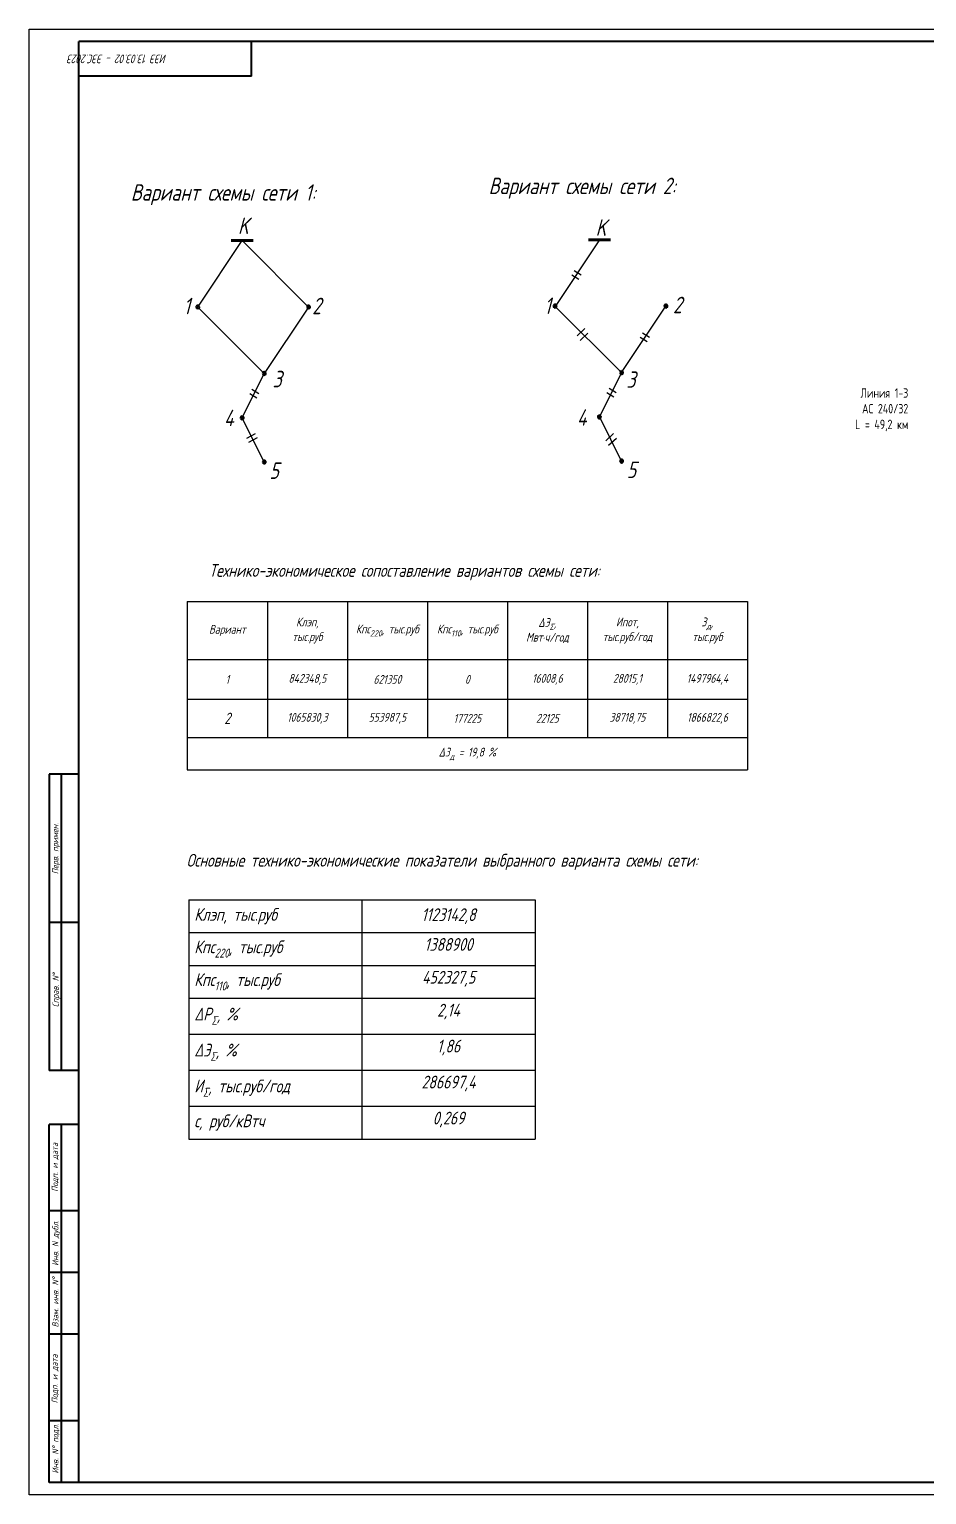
# Model space of a CAD drawing. Header units: millimetres. Extents: x 694 to 2822, y 1259 to 2159.
# Drawn here: x 1331 to 1694, y 1503 to 2097 of the extents above; entities that cross this region are included whole.
import ezdxf

# ---------------------------------------------------------------- set-up
doc = ezdxf.new("R2010")
doc.units = ezdxf.units.MM
for name, color, linetype in [('KONTUR', 7, 'Continuous'), ('PDF _Геометрия', 7, 'Continuous'), ('Диспетчерские наименования', 7, 'Continuous')]:
    doc.layers.add(name, color=color, linetype=linetype)
doc.layers.add('Основная', color=7, linetype='Continuous', lineweight=40)
doc.layers.add('текст', color=7, linetype='Continuous', lineweight=30)
doc.styles.add('GOST-2.304_Type-B_shrink', font='GOST Common.ttf', dxfattribs={"width": 0.8})
doc.styles.get("Standard").update_dxf_attribs({"font": 'arial.ttf'})
doc.styles.add('стиль1', font='romans.shx', dxfattribs={"width": 0.75, "oblique": 15, "height": 3.5})

# ---------------------------------------------------------------- blocks, each defined once
blk = doc.blocks.new('*T4')
at = {"color": 0, "linetype": 'ByBlock', "lineweight": -2, "transparency": 16777216}
for p, q in [((0, 0), (226.93, 0)), ((0, 0), (0, -68.21)), ((32.42, 0), (32.42, -55.08)), ((64.84, 0), (64.84, -55.08)), ((97.26, 0), (97.26, -55.08)), ((129.68, 0), (129.68, -55.08)), ((162.1, 0), (162.1, -55.08)), ((194.51, 0), (194.51, -55.08)), ((226.93, 0), (226.93, -68.21)), ((0, -23.52), (226.93, -23.52)), ((0, -39.62), (226.93, -39.62)), ((0, -55.08), (226.93, -55.08)), ((0, -68.21), (226.93, -68.21))]:
    blk.add_line(p, q, dxfattribs=at)
at = {"color": 0, "linetype": 'ByBlock', "lineweight": 13, "transparency": 16777216, "attachment_point": 5, "style": 'стиль1'}
for s, insert, char_height, width in [('Вариант', (16.21, -11.76), 3.579, 29.3514), ('\\A1;{\\C256;Клэп, \\Pтыс.руб}', (48.63, -11.76), 3.5791, 29.3514), ('\\A1;Кпс{\\H0.7x;\\S^ 220;}, тыс.руб', (81.05, -11.76), 3.5791, 29.3514), ('\\A1;{\\C256;ΔЭ\\Ftxtn|c204;\\H0.7x;\\S^ Σ;\\Fromans|c204;\\H1.42857x;,^JМвт\\fISOCPEUR|b0|i0|c204|p34;∙\\Fromans|c204;ч/год}', (145.89, -11.76), 3.57906, 29.3514), ('\\A1;Ипот, тыс.руб/год', (178.31, -11.76), 3.5791, 29.3514), ('\\A1;{\\C256;З\\H0.7x;\\S^ д;\\H1.42857x;, \\Pтыс.руб}', (210.72, -11.76), 3.5791, 29.3514), ('842348,5', (48.63, -31.57), 3.579, 29.3514), ('16008,6', (145.89, -31.57), 3.579, 29.3514), ('28015,1', (178.31, -31.57), 3.579, 29.3514), ('1497964,4', (210.72, -31.57), 3.579, 29.3514), ('1', (16.21, -31.57), 3.58, 29.3514), ('621350', (81.05, -31.57), 3.579, 29.3514), ('0', (113.47, -31.57), 3.58, 29.3514), ('2', (16.21, -47.35), 4.6, 29.3514), ('1065830,3', (48.63, -47.35), 3.579, 29.3514), ('553987,5', (81.05, -47.35), 3.579, 29.3514), ('177225', (113.47, -47.35), 3.579, 29.3514), ('22125', (145.89, -47.35), 3.579, 29.3514), ('38718,75', (178.31, -47.35), 3.579, 29.3514), ('1866822,6', (210.72, -47.35), 3.579, 29.3514), ('\\A1;{\\C256;ΔЗ\\H0.7x;\\S^ д;\\H1.42857x; = 19,8 %}', (113.47, -61.65), 3.5791, 223.8664)]:
    blk.add_mtext(s, dxfattribs=dict(at, insert=insert, char_height=char_height, width=width))
at = {"color": 0, "linetype": 'ByBlock', "lineweight": 13, "transparency": 16777216, "insert": (113.47, -11.76), "char_height": 3.5791, "width": 29.3514, "attachment_point": 5}
blk.add_mtext('\\A1;{\\Fromans|c204;\\Q15;\\W0.75;Кпс\\H0.7x;\\S^ 110;\\H1.42857x;, тыс.руб}', dxfattribs=at)
blk = doc.blocks.new('*T5')
at = {"color": 0, "linetype": 'ByBlock', "lineweight": -2, "transparency": 16777216}
for p, q in [((0, 0), (140.32, 0)), ((0, 0), (0, -97)), ((70.16, 0), (70.16, -97)), ((140.32, 0), (140.32, -97)), ((0, -13.31), (140.32, -13.31)), ((0, -26.63), (140.32, -26.63)), ((0, -39.94), (140.32, -39.94)), ((0, -54.52), (140.32, -54.52)), ((0, -69.1), (140.32, -69.1)), ((0, -83.68), (140.32, -83.68)), ((0, -97), (140.32, -97))]:
    blk.add_line(p, q, dxfattribs=at)
at = {"color": 0, "linetype": 'ByBlock', "lineweight": 13, "transparency": 16777216, "char_height": 5.1773, "width": 65.7246, "attachment_point": 4}
for s, insert in [('\\A1;{\\Fromans|c204;\\Q15;\\W0.75;\\C256;Клэп, тыс.руб}', (2.22, -6.66)), ('\\A1;{\\Fromans|c204;\\Q15;\\W0.75;Кпс\\H0.7x;\\S^ 220;\\H1.42857x;, тыс.руб}', (2.22, -19.97)), ('\\A1;{\\Fromans|c204;\\Q15;\\W0.75;Кпс\\H0.7x;\\S^ 110;\\H1.42857x;, тыс.руб}', (2.22, -33.28)), ('\\A1;{\\Fromans|c204;\\Q15;\\W0.75;\\C256;ΔP\\Ftxtn|c204;\\H0.7x;\\S^ Σ;\\Fromans|c204;\\H1.42857x;, %}', (2.22, -47.23)), ('\\A1;{\\Fromans|c204;\\Q15;\\W0.75;\\C256;ΔЭ\\Ftxtn|c204;\\H0.7x;\\S^ Σ;\\Fromans|c204;\\H1.42857x;, %}', (2.22, -61.81)), ('\\A1;{\\Fromans|c204;\\Q15;\\W0.75;\\C256;И\\Ftxtn|c204;\\H0.7x;\\S^ Σ;\\Fromans|c204;\\H1.42857x;, тыс.руб/год}', (2.22, -76.39)), ('\\A1;{\\Fromans|c204;\\Q15;\\W0.75;\\C256;с\\H1x;, руб/кВтч}', (2.22, -90.34))]:
    blk.add_mtext(s, dxfattribs=dict(at, insert=insert))
at = {"color": 0, "linetype": 'ByBlock', "lineweight": 13, "transparency": 16777216, "char_height": 5.177, "width": 65.7246, "style": 'стиль1'}
for s, insert, attachment_point in [('1123142,8', (105.24, -6.66), 5), ('1388900', (105.24, -15.53), 2), ('452327,5', (105.24, -28.84), 2), ('2,14', (105.24, -42.16), 2), ('1,86', (105.24, -56.74), 2), ('286697,4', (105.24, -71.32), 2), ('0,269', (105.24, -85.9), 2)]:
    blk.add_mtext(s, dxfattribs=dict(at, insert=insert, attachment_point=attachment_point))

msp = doc.modelspace()

# ---------------------------------------------------------------- linework, layer by layer
at = {"layer": 'KONTUR'}
for p, q in [((1330.55, 1503.35), (1330.55, 2097.35)), ((1330.55, 2097.35), (2171.55, 2097.35)), ((2171.55, 1503.35), (1330.55, 1503.35))]:
    msp.add_line(p, q, dxfattribs=at)
at = {"layer": 'PDF _Геометрия', "lineweight": 25}
for points in [[(1425.74, 1921.93), (1416.77, 1939.86), (1425.74, 1957.85), (1398.82, 1984.73), (1416.77, 2011.7), (1443.69, 1984.77), (1425.74, 1957.85)], [(1561.53, 2012.05), (1543.58, 1985.03), (1570.51, 1958.22), (1561.53, 1940.21), (1570.51, 1922.2)], [(1550.4, 1997.84), (1553.24, 1996.08)], [(1551.33, 1999.64), (1554.18, 1997.87)], [(1570.51, 1958.22), (1588.46, 1985.06)], [(1578.07, 1972.54), (1580.92, 1970.77)], [(1579, 1974.33), (1581.85, 1972.57)], [(1419.83, 1949.73), (1422.68, 1947.97)], [(1420.77, 1951.53), (1423.61, 1949.77)], [(1564.6, 1950.1), (1567.44, 1948.33)], [(1565.53, 1951.89), (1568.38, 1950.13)], [(1418.66, 1931.55), (1422.19, 1933.48)], [(1419.49, 1929.93), (1423.02, 1931.86)]]:
    msp.add_lwpolyline(points, dxfattribs=at)
at = {"layer": 'PDF _Геометрия', "lineweight": 60}
for points in [[(1421.21, 2011.7), (1412.33, 2011.7)], [(1565.97, 2012.05), (1557.09, 2012.05)]]:
    msp.add_lwpolyline(points, dxfattribs=at)
at = {"layer": 'PDF _Геометрия', "lineweight": 53}
for points in [[(1398.82, 1985.29, 0.414461), (1398.3, 1984.77, 0.412824), (1398.82, 1984.26, 0.413078), (1399.33, 1984.77, 0.414717)], [(1443.69, 1985.29, 0.414461), (1443.18, 1984.77, 0.412824), (1443.69, 1984.26, 0.411988), (1444.21, 1984.77, 0.413631)], [(1543.58, 1985.64, 0.414668), (1543.07, 1985.13, 0.414923), (1543.58, 1984.61, 0.414717), (1544.1, 1985.13, 0.414461)], [(1588.46, 1985.64, 0.414207), (1587.95, 1985.13, 0.414461), (1588.46, 1984.61, 0.414717), (1588.98, 1985.13, 0.414461)], [(1425.74, 1958.36, 0.414461), (1425.23, 1957.85, 0.414717), (1425.74, 1957.33, 0.414461), (1426.26, 1957.85, 0.414207)], [(1570.51, 1958.71, 0.414717), (1570, 1958.2, 0.414923), (1570.51, 1957.69, 0.414668), (1571.02, 1958.2, 0.414461)], [(1416.77, 1940.41, 0.414094), (1416.25, 1939.9, 0.414717), (1416.77, 1939.38, 0.414094), (1417.28, 1939.9, 0.413473)], [(1561.53, 1940.76, 0.414461), (1561.02, 1940.25, 0.414717), (1561.53, 1939.73, 0.414461), (1562.05, 1940.25, 0.414207)], [(1425.74, 1922.46, 0.414717), (1425.23, 1921.95, 0.414923), (1425.74, 1921.43, 0.414668), (1426.26, 1921.95, 0.414461)], [(1570.51, 1922.81, 0.414923), (1570, 1922.3, 0.413885), (1570.51, 1921.78, 0.413627), (1571.02, 1922.3, 0.414668)]]:
    msp.add_lwpolyline(points, format="xyb", close=True, dxfattribs=at)
at = {"layer": 'PDF _Геометрия', "lineweight": 30}
for points in [[(1552.52, 1973.09), (1555.69, 1976.01)], [(1553.68, 1971.27), (1556.84, 1974.2)], [(1564.09, 1930.53), (1567.25, 1933.45)], [(1565.25, 1928.71), (1568.41, 1931.63)]]:
    msp.add_lwpolyline(points, dxfattribs=at)
at = {"layer": 'PDF _Геометрия', "lineweight": 25}
for points in [[(1416.68, 2011.67), (1416.68, 2011.68), (1416.69, 2011.68), (1416.69, 2011.68)], [(1416.69, 2011.66), (1416.69, 2011.66), (1416.68, 2011.67), (1416.68, 2011.67)], [(1416.69, 2011.68), (1416.7, 2011.68), (1416.71, 2011.68), (1416.71, 2011.67)], [(1416.71, 2011.67), (1416.71, 2011.67), (1416.7, 2011.66), (1416.69, 2011.66)], [(1561.45, 2012.02), (1561.45, 2012.03), (1561.46, 2012.03), (1561.46, 2012.03)], [(1561.46, 2012.01), (1561.46, 2012.01), (1561.45, 2012.02), (1561.45, 2012.02)], [(1561.46, 2012.03), (1561.47, 2012.03), (1561.47, 2012.03), (1561.47, 2012.02)], [(1561.47, 2012.02), (1561.47, 2012.02), (1561.47, 2012.01), (1561.46, 2012.01)]]:
    msp.add_open_spline(points, degree=3, dxfattribs=at)
at = {"layer": 'Основная'}
for p, q in [((1350.55, 1548.35), (1350.55, 2092.35)), ((2166.55, 2092.35), (1350.55, 2092.35)), ((1420.55, 2078.35), (1420.55, 2092.35)), ((1420.55, 2078.35), (1350.55, 2078.35)), ((1338.55, 1795.35), (1338.55, 1675.35)), ((1350.55, 1795.35), (1338.55, 1795.35)), ((1343.55, 1675.35), (1343.55, 1795.35)), ((1350.55, 1735.35), (1338.55, 1735.35)), ((1350.55, 1675.35), (1338.55, 1675.35)), ((1338.55, 1508.35), (1338.55, 1653.35)), ((1350.55, 1653.35), (1338.55, 1653.35)), ((1343.55, 1508.35), (1343.55, 1653.35)), ((1350.55, 1618.35), (1338.55, 1618.35)), ((1350.55, 1593.35), (1338.55, 1593.35)), ((1350.55, 1568.35), (1338.55, 1568.35)), ((1350.55, 1508.35), (1350.55, 1548.35)), ((1350.55, 1533.35), (1338.55, 1533.35)), ((2166.55, 1508.35), (1338.55, 1508.35))]:
    msp.add_line(p, q, dxfattribs=at)

# ---------------------------------------------------------------- block references
for name, p in [('*T4', (1394.57, 1865.4)), ('*T5', (1395.17, 1744.51))]:
    msp.add_blockref(name, p)

# ---------------------------------------------------------------- texts
at = {"transparency": 33554687, "attachment_point": 1, "style": 'стиль1'}
for s, width, gutter_width, heights, insert, char_height in [('Вариант схемы сети 1:', 186.5254, 23.86, [13.95], (1371.67, 2034.56), 6.6806), ('Вариант схемы сети 2:', 186.5254, 23.86, [13.95], (1516.63, 2037.2), 6.6806), ('\\pxql;Технико-экономическое сопоставление вариантов схемы сети:', 263.8989, 18.49, [29.1], (1403.39, 1880.58), 5.1773)]:
    msp.add_mtext_dynamic_manual_height_columns(s, width=width, gutter_width=gutter_width, heights=heights, dxfattribs=dict(at, insert=insert, char_height=char_height))
for s, insert, char_height, width in [('K', (1415.1, 2021.03), 6.68, 186.5254), ('K', (1560, 2020.29), 6.68, 186.5254), ('1', (1393.03, 1988.53), 6.68, 186.5254), ('2', (1445.16, 1988.54), 6.68, 186.5254), ('1', (1539.18, 1988.64), 6.68, 186.5254), ('2', (1591.35, 1988.94), 6.68, 186.5254), ('3', (1429.12, 1958.9), 6.68, 186.5254), ('3', (1572.46, 1958.71), 6.68, 186.5254), ('4', (1409.41, 1943.14), 6.68, 186.5254), ('4', (1552.39, 1943.35), 6.68, 186.5254), ('5', (1427.83, 1921.77), 6.68, 186.5254), ('5', (1572.6, 1922.12), 6.68, 186.5254), ('\\pxqj;Основные технико-экономические показатели выбранного варианта схемы сети:', (1394.27, 1763.1), 5.1773, 305.7687)]:
    msp.add_mtext(s, dxfattribs=dict(at, insert=insert, char_height=char_height, width=width))
at = {"layer": 'Диспетчерские наименования', "transparency": 33554687, "insert": (1386.23, 2085.35), "char_height": 3.5, "attachment_point": 4, "rotation": 180, "style": 'стиль1'}
msp.add_mtext('\\pxqc;ИЭЭ 13.03.02 - ЭЭС.2023', dxfattribs=at)
at = {"layer": 'Диспетчерские наименования', "transparency": 33554687, "insert": (1640.75, 1943.12), "char_height": 3.8146, "width": 45.9257, "attachment_point": 4, "style": 'GOST-2.304_Type-B_shrink'}
msp.add_mtext('\\pxqr;Линия 1-3\\PАС 240/32\\P L = 49,2 км', dxfattribs=at)
at = {"layer": 'текст', "style": 'стиль1', "oblique": 15, "width": 0.75}
for s, p in [('Перв. примен.', (1342.31, 1754.86)), ('Справ. N%%d', (1342.46, 1700.97)), ('Подп. и дата', (1342.13, 1626.12)), ('Инв. N дубл.', (1342.37, 1596.09)), ('Взам. инв. N%%d', (1342.37, 1571.16)), ('Подп. и дата', (1342.08, 1540.38)), ('Инв. N%%d подл.', (1342.37, 1511.91))]:
    msp.add_text(s, height=2.5, rotation=90, dxfattribs=at).set_placement(p)

doc.saveas('drawing.dxf')
